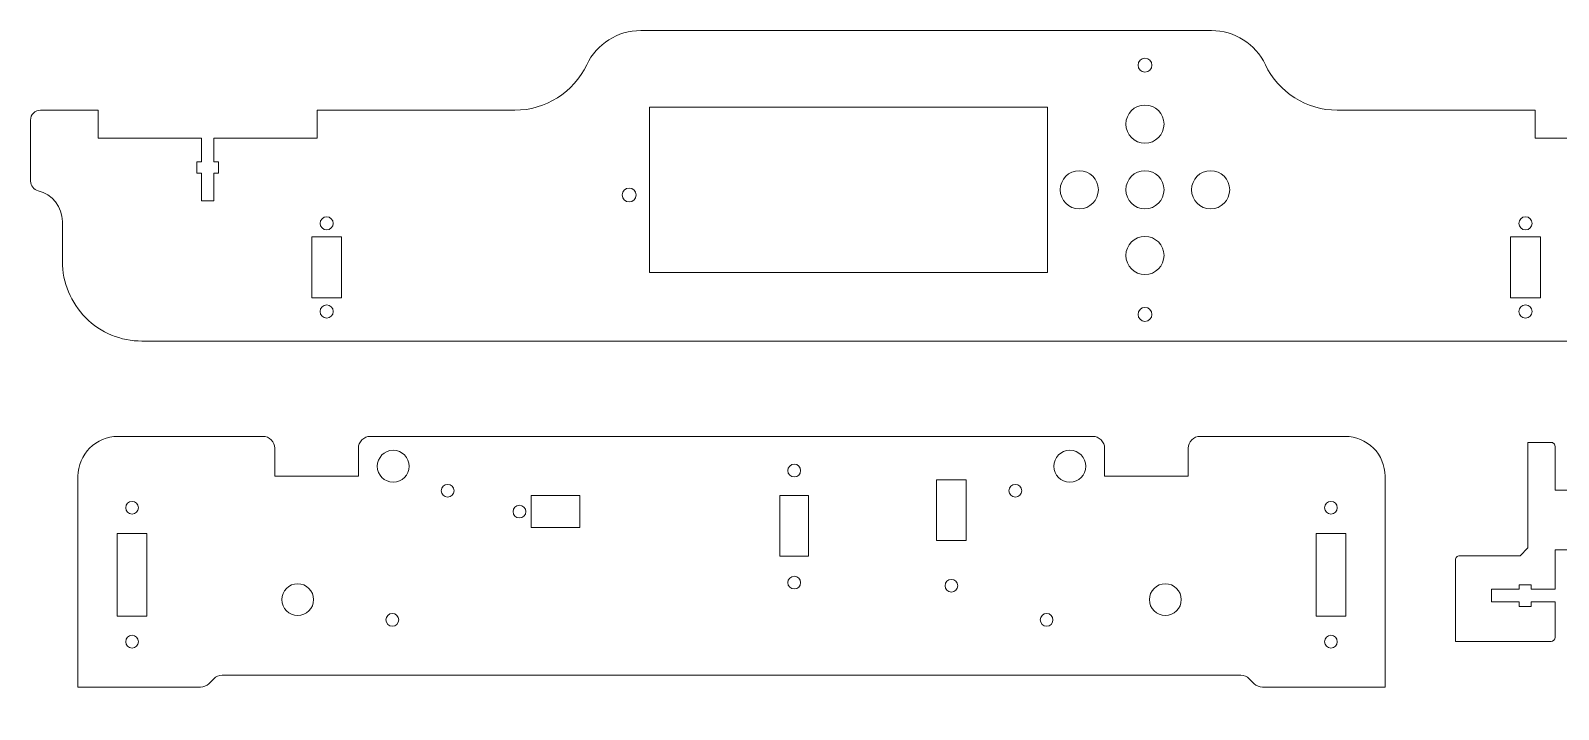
# Model space of a CAD drawing. Header units: millimetres. Extents: x -297 to 295, y -411 to 220.
# Drawn here: x -297.1 to 86.8, y 48.9 to 219.4 of the extents above; entities that cross this region are included whole.
import ezdxf

# ---------------------------------------------------------------- set-up
doc = ezdxf.new("R2010")
doc.units = ezdxf.units.MM
doc.header["$MEASUREMENT"] = 0
doc.layers.add('Layer 1', color=7, linetype='Continuous')

msp = doc.modelspace()

# ---------------------------------------------------------------- linework, layer by layer
at = {"layer": 'Layer 1', "lineweight": 9}
for points in [[(-143.7437, 219.4224), (-149.5375, 219.4224), (-154.8132, 216.0857), (-157.2963, 210.851)], [(-0.3576, 219.4224), (-0.3576, 219.4224), (-143.7437, 219.4224), (-143.7437, 219.4224)], [(13.195, 210.851), (10.712, 216.0857), (5.4362, 219.4224), (-0.3576, 219.4224)], [(-175.3665, 199.4224), (-167.6414, 199.4224), (-160.607, 203.8713), (-157.2963, 210.851)], [(13.195, 210.851), (16.5058, 203.8713), (23.5401, 199.4224), (31.2652, 199.4224)], [(-41.5506, 200.1724), (-41.5506, 200.1724), (-141.5506, 200.1724), (-141.5506, 200.1724)], [(-141.5506, 200.1724), (-141.5506, 200.1724), (-141.5506, 158.6724), (-141.5506, 158.6724)], [(-41.5506, 158.6724), (-41.5506, 158.6724), (-41.5506, 200.1724), (-41.5506, 200.1724)], [(-297.0506, 196.9224), (-297.0506, 196.9224), (-297.0506, 181.6204), (-297.0506, 181.6204)], [(-280.0506, 199.4224), (-280.0506, 199.4224), (-294.5506, 199.4224), (-294.5506, 199.4224)], [(-280.0506, 199.4224), (-280.0506, 199.4224), (-280.0506, 192.4224), (-280.0506, 192.4224)], [(-225.0506, 192.4224), (-225.0506, 192.4224), (-225.0506, 199.4224), (-225.0506, 199.4224)], [(-175.3665, 199.4224), (-175.3665, 199.4224), (-225.0506, 199.4224), (-225.0506, 199.4224)], [(80.9494, 199.4224), (80.9494, 199.4224), (31.2652, 199.4224), (31.2652, 199.4224)], [(80.9494, 192.4224), (80.9494, 192.4224), (80.9494, 199.4224), (80.9494, 199.4224)], [(-280.0506, 192.4224), (-280.0506, 192.4224), (-254.1256, 192.4224), (-254.1256, 192.4224)], [(-254.1256, 186.4224), (-254.1256, 186.4224), (-254.1256, 192.4224), (-254.1256, 192.4224)], [(-250.9756, 192.4224), (-250.9756, 192.4224), (-250.9756, 186.4224), (-250.9756, 186.4224)], [(-250.9756, 192.4224), (-250.9756, 192.4224), (-225.0506, 192.4224), (-225.0506, 192.4224)], [(106.8744, 192.4224), (106.8744, 192.4224), (80.9494, 192.4224), (80.9494, 192.4224)], [(-255.3006, 186.4224), (-255.3006, 186.4224), (-254.1256, 186.4224), (-254.1256, 186.4224)], [(-255.3006, 183.6224), (-255.3006, 183.6224), (-255.3006, 186.4224), (-255.3006, 186.4224)], [(-250.9756, 186.4224), (-250.9756, 186.4224), (-249.8006, 186.4224), (-249.8006, 186.4224)], [(-249.8006, 186.4224), (-249.8006, 186.4224), (-249.8006, 183.6224), (-249.8006, 183.6224)], [(-297.0506, 181.6204), (-297.0506, 180.469), (-296.2642, 179.4665), (-295.1459, 179.1923)], [(-254.1256, 183.6224), (-254.1256, 183.6224), (-255.3006, 183.6224), (-255.3006, 183.6224)], [(-254.1256, 176.6224), (-254.1256, 176.6224), (-254.1256, 183.6224), (-254.1256, 183.6224)], [(-250.9756, 183.6224), (-250.9756, 183.6224), (-250.9756, 176.6224), (-250.9756, 176.6224)], [(-249.8006, 183.6224), (-249.8006, 183.6224), (-250.9756, 183.6224), (-250.9756, 183.6224)], [(-289.0506, 171.4224), (-289.0506, 175.107), (-291.5672, 178.315), (-295.1459, 179.1923)], [(-250.9756, 176.6224), (-250.9756, 176.6224), (-254.1256, 176.6224), (-254.1256, 176.6224)], [(-289.0506, 171.4224), (-289.0506, 171.4224), (-289.0506, 161.4224), (-289.0506, 161.4224)], [(-218.9006, 167.5724), (-218.9006, 167.5724), (-226.4006, 167.5724), (-226.4006, 167.5724)], [(-226.4006, 167.5724), (-226.4006, 167.5724), (-226.4006, 152.2724), (-226.4006, 152.2724)], [(-218.9006, 152.2724), (-218.9006, 152.2724), (-218.9006, 167.5724), (-218.9006, 167.5724)], [(74.7994, 152.2724), (74.7994, 152.2724), (74.7994, 167.5724), (74.7994, 167.5724)], [(74.7994, 167.5724), (74.7994, 167.5724), (82.2994, 167.5724), (82.2994, 167.5724)], [(82.2994, 167.5724), (82.2994, 167.5724), (82.2994, 152.2724), (82.2994, 152.2724)], [(-141.5506, 158.6724), (-141.5506, 158.6724), (-41.5506, 158.6724), (-41.5506, 158.6724)], [(-226.4006, 152.2724), (-226.4006, 152.2724), (-218.9006, 152.2724), (-218.9006, 152.2724)], [(82.2994, 152.2724), (82.2994, 152.2724), (74.7994, 152.2724), (74.7994, 152.2724)], [(124.9494, 141.4224), (124.9494, 141.4224), (-269.0506, 141.4224), (-269.0506, 141.4224)], [(-275.1335, 117.4787), (-275.1335, 117.4787), (-238.6835, 117.4787), (-238.6835, 117.4787)], [(-211.6835, 117.4787), (-211.6835, 117.4787), (-30.1835, 117.4787), (-30.1835, 117.4787)], [(-3.1835, 117.4787), (-3.1835, 117.4787), (33.2665, 117.4787), (33.2665, 117.4787)], [(79.1806, 89.4756), (79.1806, 89.4756), (79.1806, 115.9793), (79.1806, 115.9793)], [(79.1806, 115.9793), (79.1806, 115.9793), (84.9806, 115.9793), (84.9806, 115.9793)], [(-235.6835, 114.4787), (-235.6835, 114.4787), (-235.6835, 107.4787), (-235.6835, 107.4787)], [(-214.6835, 107.4787), (-214.6835, 107.4787), (-214.6835, 114.4787), (-214.6835, 114.4787)], [(-27.1835, 107.4787), (-27.1835, 107.4787), (-27.1835, 114.4787), (-27.1835, 114.4787)], [(-6.1835, 114.4787), (-6.1835, 114.4787), (-6.1835, 107.4787), (-6.1835, 107.4787)], [(85.9806, 114.9793), (85.9806, 114.9793), (85.9806, 103.9793), (85.9806, 103.9793)], [(-285.1335, 54.4787), (-285.1335, 54.4787), (-285.1335, 107.4787), (-285.1335, 107.4787)], [(-235.6835, 107.4787), (-235.6835, 107.4787), (-214.6835, 107.4787), (-214.6835, 107.4787)], [(-61.9635, 106.5724), (-61.9635, 106.5724), (-69.4035, 106.5724), (-69.4035, 106.5724)], [(-69.4035, 106.5724), (-69.4035, 106.5724), (-69.4035, 91.3324), (-69.4035, 91.3324)], [(-61.9635, 91.3324), (-61.9635, 91.3324), (-61.9635, 106.5724), (-61.9635, 106.5724)], [(-6.1835, 107.4787), (-6.1835, 107.4787), (-27.1835, 107.4787), (-27.1835, 107.4787)], [(43.2665, 107.4787), (43.2665, 107.4787), (43.2665, 54.4787), (43.2665, 54.4787)], [(85.9806, 103.9793), (85.9806, 103.9793), (92.9806, 103.9793), (92.9806, 103.9793)], [(-171.2535, 102.5987), (-171.2535, 102.5987), (-171.2535, 94.5587), (-171.2535, 94.5587)], [(-159.0135, 102.5987), (-159.0135, 102.5987), (-171.2535, 102.5987), (-171.2535, 102.5987)], [(-159.0135, 94.5587), (-159.0135, 94.5587), (-159.0135, 102.5987), (-159.0135, 102.5987)], [(-101.5635, 102.5987), (-101.5635, 102.5987), (-108.8035, 102.5987), (-108.8035, 102.5987)], [(-108.8035, 102.5987), (-108.8035, 102.5987), (-108.8035, 87.3587), (-108.8035, 87.3587)], [(-101.5635, 87.3587), (-101.5635, 87.3587), (-101.5635, 102.5987), (-101.5635, 102.5987)], [(-267.8135, 93.0987), (-267.8135, 93.0987), (-275.2535, 93.0987), (-275.2535, 93.0987)], [(-275.2535, 93.0987), (-275.2535, 93.0987), (-275.2535, 72.3587), (-275.2535, 72.3587)], [(-267.8135, 72.3587), (-267.8135, 72.3587), (-267.8135, 93.0987), (-267.8135, 93.0987)], [(-171.2535, 94.5587), (-171.2535, 94.5587), (-159.0135, 94.5587), (-159.0135, 94.5587)], [(25.9465, 93.0987), (25.9465, 93.0987), (33.3865, 93.0987), (33.3865, 93.0987)], [(25.9465, 72.3587), (25.9465, 72.3587), (25.9465, 93.0987), (25.9465, 93.0987)], [(33.3865, 93.0987), (33.3865, 93.0987), (33.3865, 72.3587), (33.3865, 72.3587)], [(-69.4035, 91.3324), (-69.4035, 91.3324), (-61.9635, 91.3324), (-61.9635, 91.3324)], [(77.1806, 87.4756), (77.1806, 87.4756), (79.1806, 89.4756), (79.1806, 89.4756)], [(85.9806, 88.9793), (85.9806, 88.9793), (85.9806, 79.0793), (85.9806, 79.0793)], [(92.9806, 88.9793), (92.9806, 88.9793), (85.9806, 88.9793), (85.9806, 88.9793)], [(-108.8035, 87.3587), (-108.8035, 87.3587), (-101.5635, 87.3587), (-101.5635, 87.3587)], [(60.9806, 65.9793), (60.9806, 65.9793), (60.9806, 86.4756), (60.9806, 86.4756)], [(61.9806, 87.4756), (61.9806, 87.4756), (77.1806, 87.4756), (77.1806, 87.4756)], [(69.9806, 79.0793), (69.9806, 79.0793), (72.9806, 79.0793), (72.9806, 79.0793)], [(69.9806, 75.8793), (69.9806, 75.8793), (69.9806, 79.0793), (69.9806, 79.0793)], [(72.9806, 79.0793), (72.9806, 79.0793), (76.9806, 79.0793), (76.9806, 79.0793)], [(76.9806, 80.2293), (76.9806, 80.2293), (79.9806, 80.2293), (79.9806, 80.2293)], [(76.9806, 79.0793), (76.9806, 79.0793), (76.9806, 80.2293), (76.9806, 80.2293)], [(79.9806, 80.2293), (79.9806, 80.2293), (79.9806, 79.0793), (79.9806, 79.0793)], [(79.9806, 79.0793), (79.9806, 79.0793), (85.9806, 79.0793), (85.9806, 79.0793)], [(72.9806, 75.8793), (72.9806, 75.8793), (69.9806, 75.8793), (69.9806, 75.8793)], [(76.9806, 75.8793), (76.9806, 75.8793), (72.9806, 75.8793), (72.9806, 75.8793)], [(76.9806, 74.7293), (76.9806, 74.7293), (76.9806, 75.8793), (76.9806, 75.8793)], [(79.9806, 74.7293), (79.9806, 74.7293), (76.9806, 74.7293), (76.9806, 74.7293)], [(79.9806, 75.8793), (79.9806, 75.8793), (79.9806, 74.7293), (79.9806, 74.7293)], [(85.9806, 75.8793), (85.9806, 75.8793), (79.9806, 75.8793), (79.9806, 75.8793)], [(85.9806, 75.8793), (85.9806, 75.8793), (85.9806, 66.9793), (85.9806, 66.9793)], [(-275.2535, 72.3587), (-275.2535, 72.3587), (-267.8135, 72.3587), (-267.8135, 72.3587)], [(33.3865, 72.3587), (33.3865, 72.3587), (25.9465, 72.3587), (25.9465, 72.3587)], [(84.9806, 65.9793), (84.9806, 65.9793), (60.9806, 65.9793), (60.9806, 65.9793)], [(84.9806, 65.9793), (85.5329, 65.9793), (85.9806, 66.427), (85.9806, 66.9793)], [(-254.3761, 54.4787), (-254.3761, 54.4787), (-285.1335, 54.4787), (-285.1335, 54.4787)], [(-254.3761, 54.4787), (-253.5805, 54.4787), (-252.8174, 54.7948), (-252.2548, 55.3574)], [(-251.0122, 56.6001), (-251.0122, 56.6001), (-252.2548, 55.3574), (-252.2548, 55.3574)], [(-248.8908, 57.4787), (-249.6865, 57.4787), (-250.4496, 57.1627), (-251.0122, 56.6001)], [(7.0239, 57.4787), (7.0239, 57.4787), (-248.8908, 57.4787), (-248.8908, 57.4787)], [(9.1452, 56.6001), (8.5826, 57.1627), (7.8195, 57.4787), (7.0239, 57.4787)], [(10.3878, 55.3574), (10.3878, 55.3574), (9.1452, 56.6001), (9.1452, 56.6001)], [(10.3878, 55.3574), (10.9504, 54.7948), (11.7135, 54.4787), (12.5092, 54.4787)], [(43.2665, 54.4787), (43.2665, 54.4787), (12.5092, 54.4787), (12.5092, 54.4787)]]:
    msp.add_open_spline(points, degree=3, dxfattribs=at)
for points, knots in [([(-15.3006, 210.7224), (-15.3006, 211.6889), (-16.0841, 212.4724), (-17.0506, 212.4724), (-17.0506, 212.4724), (-18.0171, 212.4724), (-18.8006, 211.6889), (-18.8006, 210.7224), (-18.8006, 210.7224), (-18.8006, 209.7559), (-18.0171, 208.9724), (-17.0506, 208.9724), (-17.0506, 208.9724), (-16.0841, 208.9724), (-15.3006, 209.7559), (-15.3006, 210.7224)], [0, 0, 0, 0, 0.2, 0.2, 0.2, 0.2, 0.4, 0.4, 0.4, 0.4, 0.6, 0.6, 0.6, 0.6, 1, 1, 1, 1]), ([(-12.2601, 195.9224), (-12.2601, 198.5681), (-14.4049, 200.7129), (-17.0506, 200.7129), (-17.0506, 200.7129), (-19.6964, 200.7129), (-21.8412, 198.5681), (-21.8412, 195.9224), (-21.8412, 195.9224), (-21.8412, 193.2767), (-19.6964, 191.1319), (-17.0506, 191.1319), (-17.0506, 191.1319), (-14.4049, 191.1318), (-12.2601, 193.2766), (-12.2601, 195.9224)], [0, 0, 0, 0, 0.2, 0.2, 0.2, 0.2, 0.4, 0.4, 0.4, 0.4, 0.6, 0.6, 0.6, 0.6, 1, 1, 1, 1]), ([(-294.5506, 199.4224), (-295.2137, 199.4224), (-295.8496, 199.159), (-296.3184, 198.6902), (-296.3184, 198.6902), (-296.7872, 198.2213), (-297.0506, 197.5854), (-297.0506, 196.9224)], [0, 0, 0, 0, 0.33333333, 0.33333333, 0.33333333, 0.33333333, 1, 1, 1, 1]), ([(-28.7601, 179.4224), (-28.7601, 182.0681), (-30.9049, 184.2129), (-33.5506, 184.2129), (-33.5506, 184.2129), (-36.1964, 184.2129), (-38.3412, 182.0681), (-38.3412, 179.4224), (-38.3412, 179.4224), (-38.3412, 176.7767), (-36.1964, 174.6319), (-33.5506, 174.6319), (-33.5506, 174.6319), (-30.9049, 174.6318), (-28.7601, 176.7766), (-28.7601, 179.4224)], [0, 0, 0, 0, 0.2, 0.2, 0.2, 0.2, 0.4, 0.4, 0.4, 0.4, 0.6, 0.6, 0.6, 0.6, 1, 1, 1, 1]), ([(-12.2601, 179.4224), (-12.2601, 182.0681), (-14.4049, 184.2129), (-17.0506, 184.2129), (-17.0506, 184.2129), (-19.6964, 184.2129), (-21.8412, 182.0681), (-21.8412, 179.4224), (-21.8412, 179.4224), (-21.8412, 176.7767), (-19.6964, 174.6319), (-17.0506, 174.6319), (-17.0506, 174.6319), (-14.4049, 174.6318), (-12.2601, 176.7766), (-12.2601, 179.4224)], [0, 0, 0, 0, 0.2, 0.2, 0.2, 0.2, 0.4, 0.4, 0.4, 0.4, 0.6, 0.6, 0.6, 0.6, 1, 1, 1, 1]), ([(4.2399, 179.4224), (4.2399, 182.0681), (2.0951, 184.2129), (-0.5506, 184.2129), (-0.5506, 184.2129), (-3.1964, 184.2129), (-5.3412, 182.0681), (-5.3412, 179.4224), (-5.3412, 179.4224), (-5.3412, 176.7767), (-3.1964, 174.6319), (-0.5506, 174.6319), (-0.5506, 174.6319), (2.0951, 174.6318), (4.2399, 176.7766), (4.2399, 179.4224)], [0, 0, 0, 0, 0.2, 0.2, 0.2, 0.2, 0.4, 0.4, 0.4, 0.4, 0.6, 0.6, 0.6, 0.6, 1, 1, 1, 1]), ([(-144.9076, 178.1224), (-144.9076, 179.0889), (-145.6911, 179.8724), (-146.6576, 179.8724), (-146.6576, 179.8724), (-147.6241, 179.8724), (-148.4076, 179.0889), (-148.4076, 178.1224), (-148.4076, 178.1224), (-148.4076, 177.1559), (-147.6241, 176.3724), (-146.6576, 176.3724), (-146.6576, 176.3724), (-145.6911, 176.3724), (-144.9076, 177.1559), (-144.9076, 178.1224)], [0, 0, 0, 0, 0.2, 0.2, 0.2, 0.2, 0.4, 0.4, 0.4, 0.4, 0.6, 0.6, 0.6, 0.6, 1, 1, 1, 1]), ([(-221.0006, 170.9974), (-221.0006, 171.9087), (-221.7394, 172.6474), (-222.6506, 172.6474), (-222.6506, 172.6474), (-223.5619, 172.6474), (-224.3006, 171.9087), (-224.3006, 170.9974), (-224.3006, 170.9974), (-224.3006, 170.0861), (-223.5619, 169.3474), (-222.6506, 169.3474), (-222.6506, 169.3474), (-221.7394, 169.3474), (-221.0006, 170.0861), (-221.0006, 170.9974)], [0, 0, 0, 0, 0.2, 0.2, 0.2, 0.2, 0.4, 0.4, 0.4, 0.4, 0.6, 0.6, 0.6, 0.6, 1, 1, 1, 1]), ([(80.1994, 170.9974), (80.1994, 171.9087), (79.4606, 172.6474), (78.5494, 172.6474), (78.5494, 172.6474), (77.6381, 172.6474), (76.8994, 171.9087), (76.8994, 170.9974), (76.8994, 170.9974), (76.8994, 170.0861), (77.6381, 169.3474), (78.5494, 169.3474), (78.5494, 169.3474), (79.4606, 169.3474), (80.1994, 170.0861), (80.1994, 170.9974)], [0, 0, 0, 0, 0.2, 0.2, 0.2, 0.2, 0.4, 0.4, 0.4, 0.4, 0.6, 0.6, 0.6, 0.6, 1, 1, 1, 1]), ([(-12.2601, 162.9224), (-12.2601, 165.5681), (-14.4049, 167.7129), (-17.0506, 167.7129), (-17.0506, 167.7129), (-19.6964, 167.7129), (-21.8412, 165.5681), (-21.8412, 162.9224), (-21.8412, 162.9224), (-21.8412, 160.2767), (-19.6964, 158.1319), (-17.0506, 158.1319), (-17.0506, 158.1319), (-14.4049, 158.1318), (-12.2601, 160.2766), (-12.2601, 162.9224)], [0, 0, 0, 0, 0.2, 0.2, 0.2, 0.2, 0.4, 0.4, 0.4, 0.4, 0.6, 0.6, 0.6, 0.6, 1, 1, 1, 1]), ([(-289.0506, 161.4224), (-289.0506, 156.1181), (-286.9435, 151.031), (-283.1928, 147.2803), (-283.1928, 147.2803), (-279.442, 143.5295), (-274.355, 141.4224), (-269.0506, 141.4224)], [0, 0, 0, 0, 0.33333333, 0.33333333, 0.33333333, 0.33333333, 1, 1, 1, 1]), ([(-221.0006, 148.8474), (-221.0006, 149.7587), (-221.7394, 150.4974), (-222.6506, 150.4974), (-222.6506, 150.4974), (-223.5619, 150.4974), (-224.3006, 149.7587), (-224.3006, 148.8474), (-224.3006, 148.8474), (-224.3006, 147.9361), (-223.5619, 147.1974), (-222.6506, 147.1974), (-222.6506, 147.1974), (-221.7394, 147.1974), (-221.0006, 147.9361), (-221.0006, 148.8474)], [0, 0, 0, 0, 0.2, 0.2, 0.2, 0.2, 0.4, 0.4, 0.4, 0.4, 0.6, 0.6, 0.6, 0.6, 1, 1, 1, 1]), ([(-15.3006, 148.1224), (-15.3006, 149.0889), (-16.0841, 149.8724), (-17.0506, 149.8724), (-17.0506, 149.8724), (-18.0171, 149.8724), (-18.8006, 149.0889), (-18.8006, 148.1224), (-18.8006, 148.1224), (-18.8006, 147.1559), (-18.0171, 146.3724), (-17.0506, 146.3724), (-17.0506, 146.3724), (-16.0841, 146.3724), (-15.3006, 147.1559), (-15.3006, 148.1224)], [0, 0, 0, 0, 0.2, 0.2, 0.2, 0.2, 0.4, 0.4, 0.4, 0.4, 0.6, 0.6, 0.6, 0.6, 1, 1, 1, 1]), ([(80.1994, 148.8474), (80.1994, 149.7587), (79.4606, 150.4974), (78.5494, 150.4974), (78.5494, 150.4974), (77.6381, 150.4974), (76.8994, 149.7587), (76.8994, 148.8474), (76.8994, 148.8474), (76.8994, 147.9361), (77.6381, 147.1974), (78.5494, 147.1974), (78.5494, 147.1974), (79.4606, 147.1974), (80.1994, 147.9361), (80.1994, 148.8474)], [0, 0, 0, 0, 0.2, 0.2, 0.2, 0.2, 0.4, 0.4, 0.4, 0.4, 0.6, 0.6, 0.6, 0.6, 1, 1, 1, 1]), ([(-275.1335, 117.4787), (-277.7856, 117.4787), (-280.3292, 116.4252), (-282.2045, 114.5498), (-282.2045, 114.5498), (-284.0799, 112.6744), (-285.1335, 110.1309), (-285.1335, 107.4787)], [0, 0, 0, 0, 0.33333333, 0.33333333, 0.33333333, 0.33333333, 1, 1, 1, 1]), ([(-235.6835, 114.4787), (-235.6835, 115.2744), (-235.9996, 116.0375), (-236.5622, 116.6001), (-236.5622, 116.6001), (-237.1248, 117.1627), (-237.8878, 117.4787), (-238.6835, 117.4787)], [0, 0, 0, 0, 0.33333333, 0.33333333, 0.33333333, 0.33333333, 1, 1, 1, 1]), ([(-211.6835, 117.4787), (-212.4791, 117.4787), (-213.2422, 117.1627), (-213.8048, 116.6001), (-213.8048, 116.6001), (-214.3674, 116.0375), (-214.6835, 115.2744), (-214.6835, 114.4787)], [0, 0, 0, 0, 0.33333333, 0.33333333, 0.33333333, 0.33333333, 1, 1, 1, 1]), ([(-27.1835, 114.4787), (-27.1835, 115.2744), (-27.4996, 116.0375), (-28.0622, 116.6001), (-28.0622, 116.6001), (-28.6248, 117.1627), (-29.3878, 117.4787), (-30.1835, 117.4787)], [0, 0, 0, 0, 0.33333333, 0.33333333, 0.33333333, 0.33333333, 1, 1, 1, 1]), ([(-3.1835, 117.4787), (-3.9791, 117.4787), (-4.7422, 117.1627), (-5.3048, 116.6001), (-5.3048, 116.6001), (-5.8674, 116.0375), (-6.1835, 115.2744), (-6.1835, 114.4787)], [0, 0, 0, 0, 0.33333333, 0.33333333, 0.33333333, 0.33333333, 1, 1, 1, 1]), ([(43.2665, 107.4787), (43.2665, 110.1309), (42.2129, 112.6744), (40.3376, 114.5498), (40.3376, 114.5498), (38.4622, 116.4252), (35.9187, 117.4787), (33.2665, 117.4787)], [0, 0, 0, 0, 0.33333333, 0.33333333, 0.33333333, 0.33333333, 1, 1, 1, 1]), ([(85.9806, 114.9793), (85.9806, 115.2445), (85.8752, 115.4989), (85.6877, 115.6864), (85.6877, 115.6864), (85.5002, 115.874), (85.2458, 115.9793), (84.9806, 115.9793)], [0, 0, 0, 0, 0.33333333, 0.33333333, 0.33333333, 0.33333333, 1, 1, 1, 1]), ([(-201.9335, 109.9787), (-201.9335, 112.1879), (-203.7243, 113.9787), (-205.9335, 113.9787), (-205.9335, 113.9787), (-208.1426, 113.9787), (-209.9335, 112.1879), (-209.9335, 109.9788), (-209.9335, 109.9788), (-209.9335, 107.7696), (-208.1426, 105.9788), (-205.9335, 105.9787), (-205.9335, 105.9787), (-203.7244, 105.9787), (-201.9335, 107.7696), (-201.9335, 109.9787)], [0, 0, 0, 0, 0.2, 0.2, 0.2, 0.2, 0.4, 0.4, 0.4, 0.4, 0.6, 0.6, 0.6, 0.6, 1, 1, 1, 1]), ([(-31.9335, 109.9787), (-31.9335, 112.1879), (-33.7243, 113.9787), (-35.9335, 113.9787), (-35.9335, 113.9787), (-38.1426, 113.9787), (-39.9335, 112.1879), (-39.9335, 109.9788), (-39.9335, 109.9788), (-39.9335, 107.7696), (-38.1426, 105.9788), (-35.9335, 105.9787), (-35.9335, 105.9787), (-33.7244, 105.9787), (-31.9335, 107.7696), (-31.9335, 109.9787)], [0, 0, 0, 0, 0.2, 0.2, 0.2, 0.2, 0.4, 0.4, 0.4, 0.4, 0.6, 0.6, 0.6, 0.6, 1, 1, 1, 1]), ([(-103.5835, 108.9037), (-103.5835, 109.7874), (-104.2998, 110.5037), (-105.1835, 110.5037), (-105.1835, 110.5037), (-106.0671, 110.5037), (-106.7835, 109.7874), (-106.7835, 108.9037), (-106.7835, 108.9037), (-106.7835, 108.0201), (-106.0671, 107.3037), (-105.1835, 107.3037), (-105.1835, 107.3037), (-104.2998, 107.3037), (-103.5835, 108.0201), (-103.5835, 108.9037)], [0, 0, 0, 0, 0.2, 0.2, 0.2, 0.2, 0.4, 0.4, 0.4, 0.4, 0.6, 0.6, 0.6, 0.6, 1, 1, 1, 1]), ([(-190.6525, 103.828), (-190.6525, 104.7117), (-191.3689, 105.428), (-192.2525, 105.428), (-192.2525, 105.428), (-193.1362, 105.428), (-193.8525, 104.7117), (-193.8525, 103.828), (-193.8525, 103.828), (-193.8525, 102.9443), (-193.1362, 102.228), (-192.2525, 102.228), (-192.2525, 102.228), (-191.3689, 102.228), (-190.6525, 102.9443), (-190.6525, 103.828)], [0, 0, 0, 0, 0.2, 0.2, 0.2, 0.2, 0.4, 0.4, 0.4, 0.4, 0.6, 0.6, 0.6, 0.6, 1, 1, 1, 1]), ([(-48.0144, 103.828), (-48.0144, 104.7117), (-48.7308, 105.428), (-49.6144, 105.428), (-49.6144, 105.428), (-50.4981, 105.428), (-51.2144, 104.7117), (-51.2144, 103.828), (-51.2144, 103.828), (-51.2144, 102.9443), (-50.4981, 102.228), (-49.6144, 102.228), (-49.6144, 102.228), (-48.7308, 102.228), (-48.0144, 102.9443), (-48.0144, 103.828)], [0, 0, 0, 0, 0.2, 0.2, 0.2, 0.2, 0.4, 0.4, 0.4, 0.4, 0.6, 0.6, 0.6, 0.6, 1, 1, 1, 1]), ([(-269.9335, 99.5537), (-269.9335, 100.4374), (-270.6498, 101.1537), (-271.5335, 101.1537), (-271.5335, 101.1537), (-272.4171, 101.1537), (-273.1335, 100.4374), (-273.1335, 99.5537), (-273.1335, 99.5537), (-273.1335, 98.6701), (-272.4171, 97.9537), (-271.5335, 97.9537), (-271.5335, 97.9537), (-270.6498, 97.9537), (-269.9335, 98.6701), (-269.9335, 99.5537)], [0, 0, 0, 0, 0.2, 0.2, 0.2, 0.2, 0.4, 0.4, 0.4, 0.4, 0.6, 0.6, 0.6, 0.6, 1, 1, 1, 1]), ([(-172.6085, 98.5787), (-172.6085, 99.4624), (-173.3248, 100.1787), (-174.2085, 100.1787), (-174.2085, 100.1787), (-175.0921, 100.1787), (-175.8085, 99.4624), (-175.8085, 98.5787), (-175.8085, 98.5787), (-175.8085, 97.6951), (-175.0921, 96.9787), (-174.2085, 96.9787), (-174.2085, 96.9787), (-173.3248, 96.9787), (-172.6085, 97.6951), (-172.6085, 98.5787)], [0, 0, 0, 0, 0.2, 0.2, 0.2, 0.2, 0.4, 0.4, 0.4, 0.4, 0.6, 0.6, 0.6, 0.6, 1, 1, 1, 1]), ([(31.2665, 99.5537), (31.2665, 100.4374), (30.5502, 101.1537), (29.6665, 101.1537), (29.6665, 101.1537), (28.7829, 101.1537), (28.0665, 100.4374), (28.0665, 99.5537), (28.0665, 99.5537), (28.0665, 98.6701), (28.7829, 97.9537), (29.6665, 97.9537), (29.6665, 97.9537), (30.5502, 97.9537), (31.2665, 98.6701), (31.2665, 99.5537)], [0, 0, 0, 0, 0.2, 0.2, 0.2, 0.2, 0.4, 0.4, 0.4, 0.4, 0.6, 0.6, 0.6, 0.6, 1, 1, 1, 1]), ([(61.9806, 87.4756), (61.7154, 87.4756), (61.461, 87.3703), (61.2735, 87.1827), (61.2735, 87.1827), (61.086, 86.9952), (60.9806, 86.7408), (60.9806, 86.4756)], [0, 0, 0, 0, 0.33333333, 0.33333333, 0.33333333, 0.33333333, 1, 1, 1, 1]), ([(-103.5835, 80.7537), (-103.5835, 81.6374), (-104.2998, 82.3537), (-105.1835, 82.3537), (-105.1835, 82.3537), (-106.0671, 82.3537), (-106.7835, 81.6374), (-106.7835, 80.7537), (-106.7835, 80.7537), (-106.7835, 79.8701), (-106.0671, 79.1537), (-105.1835, 79.1537), (-105.1835, 79.1537), (-104.2998, 79.1537), (-103.5835, 79.8701), (-103.5835, 80.7537)], [0, 0, 0, 0, 0.2, 0.2, 0.2, 0.2, 0.4, 0.4, 0.4, 0.4, 0.6, 0.6, 0.6, 0.6, 1, 1, 1, 1]), ([(-64.0835, 79.9524), (-64.0835, 80.8361), (-64.7998, 81.5524), (-65.6835, 81.5524), (-65.6835, 81.5524), (-66.5671, 81.5524), (-67.2835, 80.8361), (-67.2835, 79.9524), (-67.2835, 79.9524), (-67.2835, 79.0688), (-66.5671, 78.3524), (-65.6835, 78.3524), (-65.6835, 78.3524), (-64.7998, 78.3524), (-64.0835, 79.0688), (-64.0835, 79.9524)], [0, 0, 0, 0, 0.2, 0.2, 0.2, 0.2, 0.4, 0.4, 0.4, 0.4, 0.6, 0.6, 0.6, 0.6, 1, 1, 1, 1]), ([(-225.9335, 76.4787), (-225.9335, 78.6879), (-227.7243, 80.4787), (-229.9335, 80.4787), (-229.9335, 80.4787), (-232.1426, 80.4787), (-233.9335, 78.6879), (-233.9335, 76.4788), (-233.9335, 76.4788), (-233.9335, 74.2696), (-232.1426, 72.4788), (-229.9335, 72.4787), (-229.9335, 72.4787), (-227.7244, 72.4787), (-225.9335, 74.2696), (-225.9335, 76.4787)], [0, 0, 0, 0, 0.2, 0.2, 0.2, 0.2, 0.4, 0.4, 0.4, 0.4, 0.6, 0.6, 0.6, 0.6, 1, 1, 1, 1]), ([(-7.9335, 76.4787), (-7.9335, 78.6879), (-9.7243, 80.4787), (-11.9335, 80.4787), (-11.9335, 80.4787), (-14.1426, 80.4787), (-15.9335, 78.6879), (-15.9335, 76.4788), (-15.9335, 76.4788), (-15.9335, 74.2696), (-14.1426, 72.4788), (-11.9335, 72.4787), (-11.9335, 72.4787), (-9.7244, 72.4787), (-7.9335, 74.2696), (-7.9335, 76.4787)], [0, 0, 0, 0, 0.2, 0.2, 0.2, 0.2, 0.4, 0.4, 0.4, 0.4, 0.6, 0.6, 0.6, 0.6, 1, 1, 1, 1]), ([(-204.5517, 71.3942), (-204.5517, 72.2778), (-205.2681, 72.9942), (-206.1517, 72.9942), (-206.1517, 72.9942), (-207.0354, 72.9942), (-207.7517, 72.2779), (-207.7517, 71.3942), (-207.7517, 71.3942), (-207.7517, 70.5105), (-207.0354, 69.7942), (-206.1517, 69.7942), (-206.1517, 69.7942), (-205.2681, 69.7942), (-204.5517, 70.5105), (-204.5517, 71.3942)], [0, 0, 0, 0, 0.2, 0.2, 0.2, 0.2, 0.4, 0.4, 0.4, 0.4, 0.6, 0.6, 0.6, 0.6, 1, 1, 1, 1]), ([(-40.1579, 71.3942), (-40.1579, 72.2778), (-40.8742, 72.9942), (-41.7579, 72.9942), (-41.7579, 72.9942), (-42.6415, 72.9942), (-43.3579, 72.2779), (-43.3579, 71.3942), (-43.3579, 71.3942), (-43.3579, 70.5105), (-42.6415, 69.7942), (-41.7579, 69.7942), (-41.7579, 69.7942), (-40.8742, 69.7942), (-40.1579, 70.5105), (-40.1579, 71.3942)], [0, 0, 0, 0, 0.2, 0.2, 0.2, 0.2, 0.4, 0.4, 0.4, 0.4, 0.6, 0.6, 0.6, 0.6, 1, 1, 1, 1]), ([(-269.9335, 65.9037), (-269.9335, 66.7874), (-270.6498, 67.5037), (-271.5335, 67.5037), (-271.5335, 67.5037), (-272.4171, 67.5037), (-273.1335, 66.7874), (-273.1335, 65.9037), (-273.1335, 65.9037), (-273.1335, 65.0201), (-272.4171, 64.3037), (-271.5335, 64.3037), (-271.5335, 64.3037), (-270.6498, 64.3037), (-269.9335, 65.0201), (-269.9335, 65.9037)], [0, 0, 0, 0, 0.2, 0.2, 0.2, 0.2, 0.4, 0.4, 0.4, 0.4, 0.6, 0.6, 0.6, 0.6, 1, 1, 1, 1]), ([(31.2665, 65.9037), (31.2665, 66.7874), (30.5502, 67.5037), (29.6665, 67.5037), (29.6665, 67.5037), (28.7829, 67.5037), (28.0665, 66.7874), (28.0665, 65.9037), (28.0665, 65.9037), (28.0665, 65.0201), (28.7829, 64.3037), (29.6665, 64.3037), (29.6665, 64.3037), (30.5502, 64.3037), (31.2665, 65.0201), (31.2665, 65.9037)], [0, 0, 0, 0, 0.2, 0.2, 0.2, 0.2, 0.4, 0.4, 0.4, 0.4, 0.6, 0.6, 0.6, 0.6, 1, 1, 1, 1]), ([(-122.0826, 31.1026), (-122.0826, 32.0414), (-122.8437, 32.8026), (-123.7826, 32.8026), (-123.7826, 32.8026), (-124.7214, 32.8026), (-125.4826, 32.0414), (-125.4826, 31.1026), (-125.4826, 31.1026), (-125.4826, 30.1637), (-124.7215, 29.4026), (-123.7826, 29.4026), (-123.7826, 29.4026), (-122.8437, 29.4026), (-122.0826, 30.1637), (-122.0826, 31.1025), (-122.0826, 59.2665), (-122.0826, -25.2254), (-122.0826, 31.1026)], [0, 0, 0, 0, 0.2, 0.2, 0.2, 0.2, 0.4, 0.4, 0.4, 0.4, 0.6, 0.6, 0.6, 0.6, 1, 1, 1, 1.0001, 1.0001, 1.0001, 1.0001])]:
    msp.add_open_spline(points, degree=3, knots=knots, dxfattribs=at)

doc.saveas('drawing.dxf')
